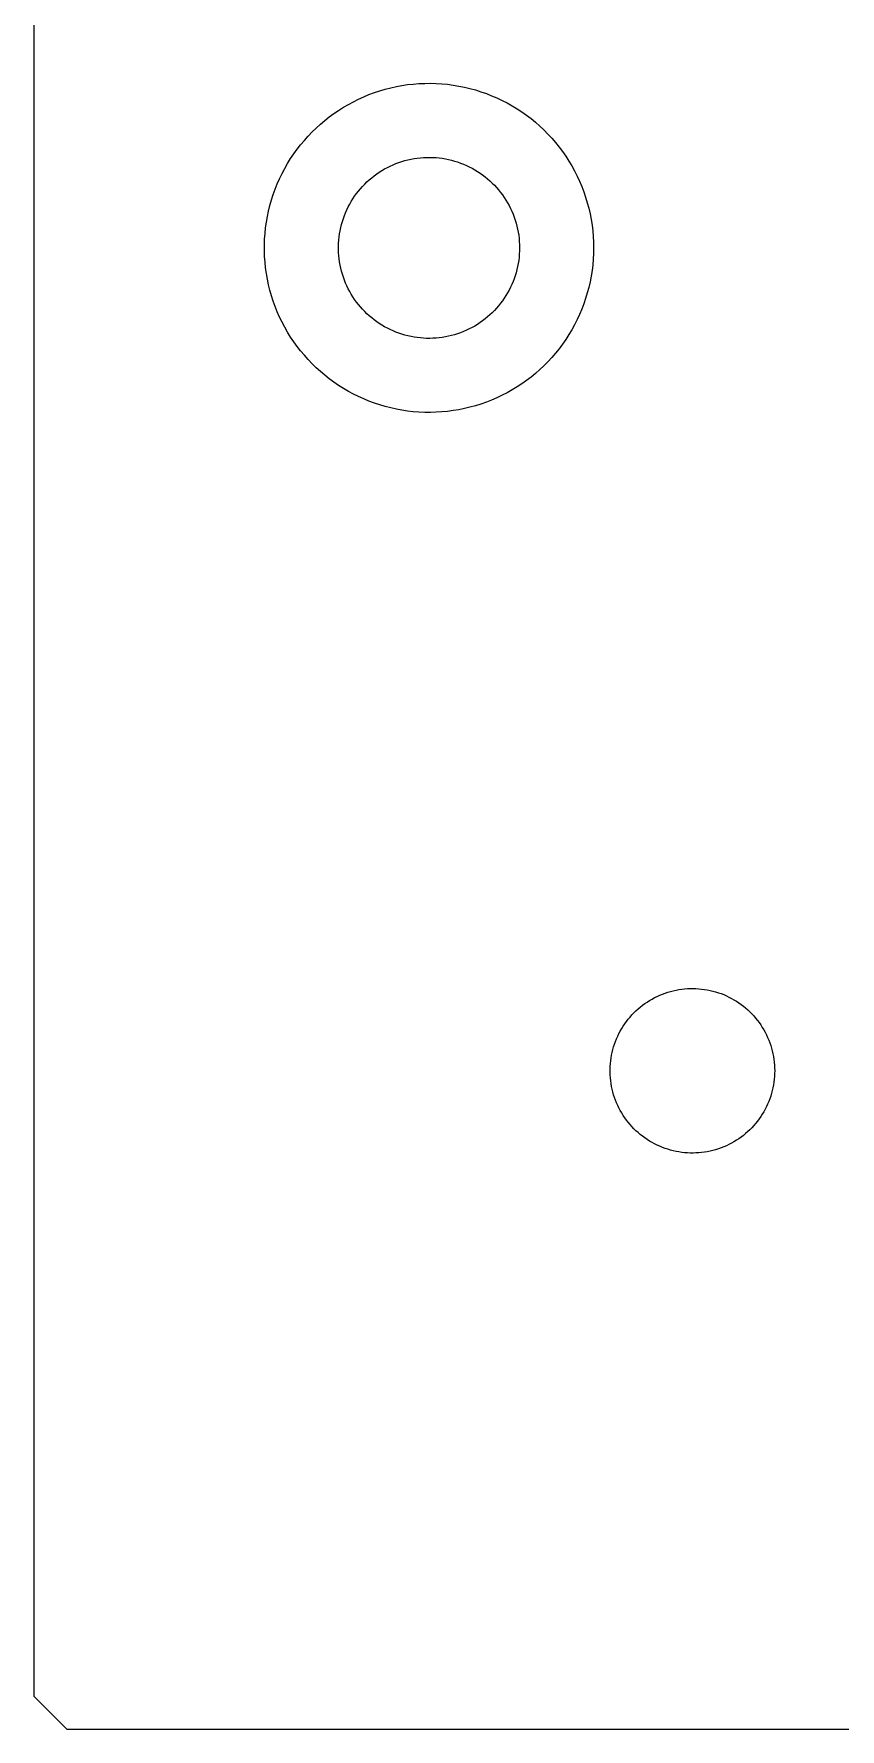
# Model space of a CAD drawing. Header units: millimetres. Extents: x 1003 to 1209, y 36 to 242.
# Drawn here: x 1003 to 1027.5, y 36.3 to 87.8 of the extents above; entities that cross this region are included whole.
import ezdxf

# ---------------------------------------------------------------- set-up
doc = ezdxf.new("R2010")
doc.units = ezdxf.units.MM
doc.layers.add('Make2D$Visible$Curves', color=7, linetype='Continuous')

msp = doc.modelspace()

# ---------------------------------------------------------------- linework, layer by layer
at = {"layer": 'Make2D$Visible$Curves', "color": 7, "lineweight": -3}
for p, q in [((1003, 241.278), (1003, 37.278)), ((1013.34, 85.994), (1013.505, 86.049)), ((1013.505, 86.049), (1013.671, 86.098)), ((1013.671, 86.098), (1013.839, 86.141)), ((1013.839, 86.141), (1014.009, 86.179)), ((1014.009, 86.179), (1014.179, 86.21)), ((1014.179, 86.21), (1014.351, 86.236)), ((1014.351, 86.236), (1014.523, 86.255)), ((1014.523, 86.255), (1014.696, 86.269)), ((1014.696, 86.269), (1014.87, 86.276)), ((1014.87, 86.276), (1015.043, 86.278)), ((1015.043, 86.278), (1015.217, 86.273)), ((1015.217, 86.273), (1015.39, 86.263)), ((1015.39, 86.263), (1015.563, 86.246)), ((1015.563, 86.246), (1015.735, 86.224)), ((1015.735, 86.224), (1015.906, 86.195)), ((1015.906, 86.195), (1016.076, 86.161)), ((1016.076, 86.161), (1016.245, 86.12)), ((1016.245, 86.12), (1016.412, 86.074)), ((1016.412, 86.074), (1016.578, 86.022)), ((1016.578, 86.022), (1016.742, 85.965)), ((1012.254, 85.456), (1012.4, 85.549)), ((1012.4, 85.549), (1012.55, 85.637)), ((1012.55, 85.637), (1012.703, 85.719)), ((1012.703, 85.719), (1012.859, 85.796)), ((1012.859, 85.796), (1013.017, 85.868)), ((1013.017, 85.868), (1013.177, 85.934)), ((1013.177, 85.934), (1013.34, 85.994)), ((1016.742, 85.965), (1016.903, 85.901)), ((1016.903, 85.901), (1017.063, 85.833)), ((1017.063, 85.833), (1017.22, 85.758)), ((1017.22, 85.758), (1017.374, 85.679)), ((1017.374, 85.679), (1017.525, 85.594)), ((1017.525, 85.594), (1017.673, 85.503)), ((1017.673, 85.503), (1017.818, 85.408)), ((1011.573, 84.919), (1011.702, 85.036)), ((1011.702, 85.036), (1011.834, 85.148)), ((1011.834, 85.148), (1011.971, 85.256)), ((1011.971, 85.256), (1012.11, 85.358)), ((1012.11, 85.358), (1012.254, 85.456)), ((1017.818, 85.408), (1017.96, 85.308)), ((1017.96, 85.308), (1018.098, 85.203)), ((1018.098, 85.203), (1018.232, 85.093)), ((1018.232, 85.093), (1018.363, 84.978)), ((1018.363, 84.978), (1018.489, 84.859)), ((1011.102, 84.41), (1011.214, 84.543)), ((1011.214, 84.543), (1011.329, 84.673)), ((1011.329, 84.673), (1011.449, 84.798)), ((1011.449, 84.798), (1011.573, 84.919)), ((1018.489, 84.859), (1018.611, 84.736)), ((1018.611, 84.736), (1018.729, 84.609)), ((1018.729, 84.609), (1018.843, 84.477)), ((1018.843, 84.477), (1018.951, 84.342)), ((1010.706, 83.84), (1010.798, 83.988)), ((1010.798, 83.988), (1010.895, 84.132)), ((1010.895, 84.132), (1010.996, 84.273)), ((1010.996, 84.273), (1011.102, 84.41)), ((1014.269, 83.929), (1014.362, 83.953)), ((1014.362, 83.953), (1014.455, 83.973)), ((1014.455, 83.973), (1014.549, 83.991)), ((1014.549, 83.991), (1014.643, 84.005)), ((1014.643, 84.005), (1014.738, 84.015)), ((1014.738, 84.015), (1014.833, 84.023)), ((1014.833, 84.023), (1014.928, 84.027)), ((1014.928, 84.027), (1015.024, 84.028)), ((1015.024, 84.028), (1015.119, 84.025)), ((1015.119, 84.025), (1015.215, 84.02)), ((1015.215, 84.02), (1015.31, 84.01)), ((1015.31, 84.01), (1015.404, 83.998)), ((1015.404, 83.998), (1015.498, 83.982)), ((1015.498, 83.982), (1015.592, 83.963)), ((1015.592, 83.963), (1015.685, 83.941)), ((1018.951, 84.342), (1019.055, 84.203)), ((1019.055, 84.203), (1019.154, 84.06)), ((1019.154, 84.06), (1019.248, 83.914)), ((1010.463, 83.38), (1010.539, 83.536)), ((1010.539, 83.536), (1010.62, 83.69)), ((1010.62, 83.69), (1010.706, 83.84)), ((1013.259, 83.407), (1013.334, 83.466)), ((1013.334, 83.466), (1013.411, 83.522)), ((1013.411, 83.522), (1013.49, 83.576)), ((1013.49, 83.576), (1013.57, 83.627)), ((1013.57, 83.627), (1013.653, 83.675)), ((1013.653, 83.675), (1013.737, 83.721)), ((1013.737, 83.721), (1013.822, 83.763)), ((1013.822, 83.763), (1013.909, 83.802)), ((1013.909, 83.802), (1013.997, 83.839)), ((1013.997, 83.839), (1014.087, 83.872)), ((1014.087, 83.872), (1014.177, 83.902)), ((1014.177, 83.902), (1014.269, 83.929)), ((1015.685, 83.941), (1015.777, 83.916)), ((1015.777, 83.916), (1015.868, 83.887)), ((1015.868, 83.887), (1015.958, 83.856)), ((1015.958, 83.856), (1016.047, 83.821)), ((1016.047, 83.821), (1016.134, 83.783)), ((1016.134, 83.783), (1016.221, 83.742)), ((1016.221, 83.742), (1016.306, 83.698)), ((1016.306, 83.698), (1016.389, 83.652)), ((1016.389, 83.652), (1016.47, 83.602)), ((1016.47, 83.602), (1016.55, 83.549)), ((1016.55, 83.549), (1016.628, 83.494)), ((1016.628, 83.494), (1016.704, 83.436)), ((1016.704, 83.436), (1016.778, 83.376)), ((1019.248, 83.914), (1019.337, 83.765)), ((1019.337, 83.765), (1019.421, 83.613)), ((1019.421, 83.613), (1019.499, 83.459)), ((1019.499, 83.459), (1019.572, 83.301)), ((1010.269, 82.897), (1010.328, 83.06)), ((1010.328, 83.06), (1010.393, 83.221)), ((1010.393, 83.221), (1010.463, 83.38)), ((1012.742, 82.848), (1012.798, 82.925)), ((1012.798, 82.925), (1012.856, 83.001)), ((1012.856, 83.001), (1012.917, 83.074)), ((1012.917, 83.074), (1012.981, 83.145)), ((1012.981, 83.145), (1013.047, 83.214)), ((1013.047, 83.214), (1013.115, 83.281)), ((1013.115, 83.281), (1013.186, 83.345)), ((1013.186, 83.345), (1013.259, 83.407)), ((1016.778, 83.376), (1016.85, 83.313)), ((1016.85, 83.313), (1016.919, 83.248)), ((1016.919, 83.248), (1016.986, 83.18)), ((1016.986, 83.18), (1017.051, 83.11)), ((1017.051, 83.11), (1017.113, 83.037)), ((1017.113, 83.037), (1017.173, 82.963)), ((1017.173, 82.963), (1017.23, 82.887)), ((1019.572, 83.301), (1019.64, 83.141)), ((1019.64, 83.141), (1019.702, 82.979)), ((1019.702, 82.979), (1019.758, 82.815)), ((1010.127, 82.397), (1010.169, 82.565)), ((1010.169, 82.565), (1010.216, 82.732)), ((1010.216, 82.732), (1010.269, 82.897)), ((1012.466, 82.347), (1012.505, 82.434)), ((1012.505, 82.434), (1012.546, 82.52)), ((1012.546, 82.52), (1012.591, 82.604)), ((1012.591, 82.604), (1012.639, 82.687)), ((1012.639, 82.687), (1012.689, 82.768)), ((1012.689, 82.768), (1012.742, 82.848)), ((1017.23, 82.887), (1017.285, 82.808)), ((1017.285, 82.808), (1017.337, 82.728)), ((1017.337, 82.728), (1017.386, 82.646)), ((1017.386, 82.646), (1017.432, 82.562)), ((1017.432, 82.562), (1017.475, 82.477)), ((1017.475, 82.477), (1017.515, 82.391)), ((1019.758, 82.815), (1019.808, 82.649)), ((1019.808, 82.649), (1019.853, 82.481)), ((1019.853, 82.481), (1019.892, 82.312)), ((1010.037, 81.884), (1010.061, 82.056)), ((1010.061, 82.056), (1010.091, 82.227)), ((1010.091, 82.227), (1010.127, 82.397)), ((1012.3, 81.8), (1012.32, 81.893)), ((1012.32, 81.893), (1012.343, 81.986)), ((1012.343, 81.986), (1012.369, 82.078)), ((1012.369, 82.078), (1012.398, 82.169)), ((1012.398, 82.169), (1012.431, 82.258)), ((1012.431, 82.258), (1012.466, 82.347)), ((1017.515, 82.391), (1017.552, 82.303)), ((1017.552, 82.303), (1017.586, 82.214)), ((1017.586, 82.214), (1017.617, 82.123)), ((1017.617, 82.123), (1017.645, 82.032)), ((1017.645, 82.032), (1017.669, 81.94)), ((1017.669, 81.94), (1017.691, 81.847)), ((1019.892, 82.312), (1019.925, 82.141)), ((1019.925, 82.141), (1019.952, 81.97)), ((1019.952, 81.97), (1019.973, 81.798)), ((1010.001, 81.365), (1010.007, 81.538)), ((1010.007, 81.538), (1010.019, 81.711)), ((1010.019, 81.711), (1010.037, 81.884)), ((1012.25, 81.326), (1012.254, 81.421)), ((1012.254, 81.421), (1012.26, 81.516)), ((1012.26, 81.516), (1012.27, 81.611)), ((1012.27, 81.611), (1012.283, 81.706)), ((1012.283, 81.706), (1012.3, 81.8)), ((1017.691, 81.847), (1017.709, 81.753)), ((1017.709, 81.753), (1017.724, 81.659)), ((1017.724, 81.659), (1017.735, 81.564)), ((1017.735, 81.564), (1017.743, 81.469)), ((1017.743, 81.469), (1017.748, 81.373)), ((1017.748, 81.373), (1017.75, 81.278)), ((1019.973, 81.798), (1019.988, 81.625)), ((1019.988, 81.625), (1019.997, 81.451)), ((1019.997, 81.451), (1020, 81.278)), ((1010.001, 81.191), (1010.001, 81.365)), ((1010.007, 81.018), (1010.001, 81.191)), ((1010.019, 80.845), (1010.007, 81.018)), ((1012.25, 81.23), (1012.25, 81.326)), ((1012.254, 81.135), (1012.25, 81.23)), ((1012.26, 81.04), (1012.254, 81.135)), ((1012.27, 80.945), (1012.26, 81.04)), ((1012.283, 80.85), (1012.27, 80.945)), ((1017.724, 80.897), (1017.709, 80.803)), ((1017.735, 80.992), (1017.724, 80.897)), ((1017.743, 81.087), (1017.735, 80.992)), ((1017.748, 81.183), (1017.743, 81.087)), ((1017.75, 81.278), (1017.748, 81.183)), ((1019.988, 80.931), (1019.973, 80.758)), ((1019.997, 81.104), (1019.988, 80.931)), ((1020, 81.278), (1019.997, 81.104)), ((1010.037, 80.672), (1010.019, 80.845)), ((1010.061, 80.5), (1010.037, 80.672)), ((1010.091, 80.329), (1010.061, 80.5)), ((1012.3, 80.756), (1012.283, 80.85)), ((1012.32, 80.663), (1012.3, 80.756)), ((1012.343, 80.57), (1012.32, 80.663)), ((1012.369, 80.478), (1012.343, 80.57)), ((1012.398, 80.387), (1012.369, 80.478)), ((1012.431, 80.298), (1012.398, 80.387)), ((1017.586, 80.342), (1017.552, 80.253)), ((1017.617, 80.433), (1017.586, 80.342)), ((1017.645, 80.524), (1017.617, 80.433)), ((1017.669, 80.616), (1017.645, 80.524)), ((1017.691, 80.709), (1017.669, 80.616)), ((1017.709, 80.803), (1017.691, 80.709)), ((1019.925, 80.414), (1019.892, 80.244)), ((1019.952, 80.586), (1019.925, 80.414)), ((1019.973, 80.758), (1019.952, 80.586)), ((1010.127, 80.159), (1010.091, 80.329)), ((1010.169, 79.991), (1010.127, 80.159)), ((1010.216, 79.824), (1010.169, 79.991)), ((1012.466, 80.209), (1012.431, 80.298)), ((1012.505, 80.122), (1012.466, 80.209)), ((1012.546, 80.036), (1012.505, 80.122)), ((1012.591, 79.951), (1012.546, 80.036)), ((1012.639, 79.869), (1012.591, 79.951)), ((1012.689, 79.788), (1012.639, 79.869)), ((1017.337, 79.828), (1017.285, 79.748)), ((1017.386, 79.91), (1017.337, 79.828)), ((1017.432, 79.993), (1017.386, 79.91)), ((1017.475, 80.079), (1017.432, 79.993)), ((1017.515, 80.165), (1017.475, 80.079)), ((1017.552, 80.253), (1017.515, 80.165)), ((1019.808, 79.907), (1019.758, 79.741)), ((1019.853, 80.075), (1019.808, 79.907)), ((1019.892, 80.244), (1019.853, 80.075)), ((1010.269, 79.659), (1010.216, 79.824)), ((1010.328, 79.496), (1010.269, 79.659)), ((1010.393, 79.335), (1010.328, 79.496)), ((1010.463, 79.176), (1010.393, 79.335)), ((1012.742, 79.708), (1012.689, 79.788)), ((1012.798, 79.631), (1012.742, 79.708)), ((1012.856, 79.555), (1012.798, 79.631)), ((1012.917, 79.482), (1012.856, 79.555)), ((1012.981, 79.411), (1012.917, 79.482)), ((1013.047, 79.342), (1012.981, 79.411)), ((1013.115, 79.275), (1013.047, 79.342)), ((1016.986, 79.376), (1016.919, 79.308)), ((1017.051, 79.446), (1016.986, 79.376)), ((1017.113, 79.518), (1017.051, 79.446)), ((1017.173, 79.593), (1017.113, 79.518)), ((1017.23, 79.669), (1017.173, 79.593)), ((1017.285, 79.748), (1017.23, 79.669)), ((1019.64, 79.415), (1019.572, 79.255)), ((1019.702, 79.577), (1019.64, 79.415)), ((1019.758, 79.741), (1019.702, 79.577)), ((1010.539, 79.02), (1010.463, 79.176)), ((1010.62, 78.866), (1010.539, 79.02)), ((1010.706, 78.716), (1010.62, 78.866)), ((1013.186, 79.211), (1013.115, 79.275)), ((1013.259, 79.149), (1013.186, 79.211)), ((1013.334, 79.09), (1013.259, 79.149)), ((1013.411, 79.034), (1013.334, 79.09)), ((1013.49, 78.98), (1013.411, 79.034)), ((1013.57, 78.929), (1013.49, 78.98)), ((1013.653, 78.881), (1013.57, 78.929)), ((1013.737, 78.835), (1013.653, 78.881)), ((1013.822, 78.793), (1013.737, 78.835)), ((1016.221, 78.814), (1016.134, 78.773)), ((1016.306, 78.858), (1016.221, 78.814)), ((1016.389, 78.904), (1016.306, 78.858)), ((1016.47, 78.954), (1016.389, 78.904)), ((1016.55, 79.006), (1016.47, 78.954)), ((1016.628, 79.062), (1016.55, 79.006)), ((1016.704, 79.119), (1016.628, 79.062)), ((1016.778, 79.18), (1016.704, 79.119)), ((1016.85, 79.243), (1016.778, 79.18)), ((1016.919, 79.308), (1016.85, 79.243)), ((1019.421, 78.943), (1019.337, 78.79)), ((1019.499, 79.097), (1019.421, 78.943)), ((1019.572, 79.255), (1019.499, 79.097)), ((1010.798, 78.568), (1010.706, 78.716)), ((1010.895, 78.424), (1010.798, 78.568)), ((1010.996, 78.283), (1010.895, 78.424)), ((1011.102, 78.146), (1010.996, 78.283)), ((1013.909, 78.754), (1013.822, 78.793)), ((1013.997, 78.717), (1013.909, 78.754)), ((1014.087, 78.684), (1013.997, 78.717)), ((1014.177, 78.654), (1014.087, 78.684)), ((1014.269, 78.627), (1014.177, 78.654)), ((1014.362, 78.603), (1014.269, 78.627)), ((1014.455, 78.583), (1014.362, 78.603)), ((1014.549, 78.565), (1014.455, 78.583)), ((1014.643, 78.551), (1014.549, 78.565)), ((1014.738, 78.54), (1014.643, 78.551)), ((1014.833, 78.533), (1014.738, 78.54)), ((1014.928, 78.529), (1014.833, 78.533)), ((1015.024, 78.528), (1014.928, 78.529)), ((1015.119, 78.531), (1015.024, 78.528)), ((1015.215, 78.536), (1015.119, 78.531)), ((1015.31, 78.545), (1015.215, 78.536)), ((1015.404, 78.558), (1015.31, 78.545)), ((1015.498, 78.573), (1015.404, 78.558)), ((1015.592, 78.592), (1015.498, 78.573)), ((1015.685, 78.615), (1015.592, 78.592)), ((1015.777, 78.64), (1015.685, 78.615)), ((1015.868, 78.669), (1015.777, 78.64)), ((1015.958, 78.7), (1015.868, 78.669)), ((1016.047, 78.735), (1015.958, 78.7)), ((1016.134, 78.773), (1016.047, 78.735)), ((1019.055, 78.353), (1018.951, 78.214)), ((1019.154, 78.496), (1019.055, 78.353)), ((1019.248, 78.641), (1019.154, 78.496)), ((1019.337, 78.79), (1019.248, 78.641)), ((1011.214, 78.013), (1011.102, 78.146)), ((1011.329, 77.883), (1011.214, 78.013)), ((1011.449, 77.758), (1011.329, 77.883)), ((1018.611, 77.82), (1018.489, 77.697)), ((1018.729, 77.947), (1018.611, 77.82)), ((1018.843, 78.079), (1018.729, 77.947)), ((1018.951, 78.214), (1018.843, 78.079)), ((1011.573, 77.637), (1011.449, 77.758)), ((1011.702, 77.52), (1011.573, 77.637)), ((1011.834, 77.408), (1011.702, 77.52)), ((1011.971, 77.3), (1011.834, 77.408)), ((1012.11, 77.197), (1011.971, 77.3)), ((1018.098, 77.353), (1017.96, 77.248)), ((1018.232, 77.463), (1018.098, 77.353)), ((1018.363, 77.578), (1018.232, 77.463)), ((1018.489, 77.697), (1018.363, 77.578)), ((1012.254, 77.1), (1012.11, 77.197)), ((1012.4, 77.007), (1012.254, 77.1)), ((1012.55, 76.919), (1012.4, 77.007)), ((1012.703, 76.837), (1012.55, 76.919)), ((1012.859, 76.76), (1012.703, 76.837)), ((1013.017, 76.688), (1012.859, 76.76)), ((1017.22, 76.798), (1017.063, 76.723)), ((1017.374, 76.877), (1017.22, 76.798)), ((1017.525, 76.962), (1017.374, 76.877)), ((1017.673, 77.053), (1017.525, 76.962)), ((1017.818, 77.148), (1017.673, 77.053)), ((1017.96, 77.248), (1017.818, 77.148)), ((1013.177, 76.622), (1013.017, 76.688)), ((1013.34, 76.562), (1013.177, 76.622)), ((1013.505, 76.507), (1013.34, 76.562)), ((1013.671, 76.458), (1013.505, 76.507)), ((1013.839, 76.415), (1013.671, 76.458)), ((1014.009, 76.377), (1013.839, 76.415)), ((1014.179, 76.346), (1014.009, 76.377)), ((1014.351, 76.32), (1014.179, 76.346)), ((1014.523, 76.301), (1014.351, 76.32)), ((1014.696, 76.287), (1014.523, 76.301)), ((1014.87, 76.28), (1014.696, 76.287)), ((1015.043, 76.278), (1014.87, 76.28)), ((1015.217, 76.283), (1015.043, 76.278)), ((1015.39, 76.293), (1015.217, 76.283)), ((1015.563, 76.31), (1015.39, 76.293)), ((1015.735, 76.332), (1015.563, 76.31)), ((1015.906, 76.361), (1015.735, 76.332)), ((1016.076, 76.395), (1015.906, 76.361)), ((1016.245, 76.435), (1016.076, 76.395)), ((1016.412, 76.482), (1016.245, 76.435)), ((1016.578, 76.534), (1016.412, 76.482)), ((1016.742, 76.591), (1016.578, 76.534)), ((1016.903, 76.654), (1016.742, 76.591)), ((1017.063, 76.723), (1016.903, 76.654)), ((1022.42, 58.71), (1022.504, 58.728)), ((1022.504, 58.728), (1022.59, 58.744)), ((1022.59, 58.744), (1022.675, 58.757)), ((1022.675, 58.757), (1022.762, 58.767)), ((1022.762, 58.767), (1022.848, 58.773)), ((1022.848, 58.773), (1022.935, 58.777)), ((1022.935, 58.777), (1023.022, 58.778)), ((1023.022, 58.778), (1023.108, 58.776)), ((1023.108, 58.776), (1023.195, 58.77)), ((1023.195, 58.77), (1023.281, 58.762)), ((1023.281, 58.762), (1023.367, 58.751)), ((1023.367, 58.751), (1023.453, 58.737)), ((1023.453, 58.737), (1023.538, 58.719)), ((1023.538, 58.719), (1023.623, 58.699)), ((1021.351, 58.157), (1021.417, 58.213)), ((1021.417, 58.213), (1021.485, 58.267)), ((1021.485, 58.267), (1021.555, 58.318)), ((1021.555, 58.318), (1021.627, 58.367)), ((1021.627, 58.367), (1021.7, 58.414)), ((1021.7, 58.414), (1021.775, 58.457)), ((1021.775, 58.457), (1021.852, 58.499)), ((1021.852, 58.499), (1021.929, 58.537)), ((1021.929, 58.537), (1022.008, 58.573)), ((1022.008, 58.573), (1022.089, 58.606)), ((1022.089, 58.606), (1022.17, 58.636)), ((1022.17, 58.636), (1022.252, 58.664)), ((1022.252, 58.664), (1022.336, 58.688)), ((1022.336, 58.688), (1022.42, 58.71)), ((1023.623, 58.699), (1023.706, 58.676)), ((1023.706, 58.676), (1023.789, 58.65)), ((1023.789, 58.65), (1023.871, 58.621)), ((1023.871, 58.621), (1023.952, 58.59)), ((1023.952, 58.59), (1024.031, 58.555)), ((1024.031, 58.555), (1024.11, 58.518)), ((1024.11, 58.518), (1024.187, 58.478)), ((1024.187, 58.478), (1024.263, 58.436)), ((1024.263, 58.436), (1024.337, 58.391)), ((1024.337, 58.391), (1024.409, 58.343)), ((1024.409, 58.343), (1024.48, 58.293)), ((1024.48, 58.293), (1024.549, 58.24)), ((1024.549, 58.24), (1024.616, 58.185)), ((1020.899, 57.633), (1020.947, 57.705)), ((1020.947, 57.705), (1020.998, 57.775)), ((1020.998, 57.775), (1021.051, 57.844)), ((1021.051, 57.844), (1021.107, 57.911)), ((1021.107, 57.911), (1021.165, 57.975)), ((1021.165, 57.975), (1021.225, 58.038)), ((1021.225, 58.038), (1021.287, 58.099)), ((1021.287, 58.099), (1021.351, 58.157)), ((1024.616, 58.185), (1024.681, 58.128)), ((1024.681, 58.128), (1024.745, 58.069)), ((1024.745, 58.069), (1024.806, 58.007)), ((1024.806, 58.007), (1024.865, 57.943)), ((1024.865, 57.943), (1024.921, 57.878)), ((1024.921, 57.878), (1024.976, 57.81)), ((1024.976, 57.81), (1025.028, 57.74)), ((1025.028, 57.74), (1025.077, 57.669)), ((1020.635, 57.088), (1020.664, 57.169)), ((1020.664, 57.169), (1020.697, 57.25)), ((1020.697, 57.25), (1020.732, 57.329)), ((1020.732, 57.329), (1020.77, 57.407)), ((1020.77, 57.407), (1020.81, 57.484)), ((1020.81, 57.484), (1020.853, 57.559)), ((1020.853, 57.559), (1020.899, 57.633)), ((1025.077, 57.669), (1025.124, 57.596)), ((1025.124, 57.596), (1025.169, 57.522)), ((1025.169, 57.522), (1025.211, 57.446)), ((1025.211, 57.446), (1025.25, 57.368)), ((1025.25, 57.368), (1025.286, 57.29)), ((1025.286, 57.29), (1025.32, 57.21)), ((1025.32, 57.21), (1025.351, 57.128)), ((1020.518, 56.581), (1020.53, 56.667)), ((1020.53, 56.667), (1020.545, 56.752)), ((1020.545, 56.752), (1020.563, 56.837)), ((1020.563, 56.837), (1020.584, 56.922)), ((1020.584, 56.922), (1020.608, 57.005)), ((1020.608, 57.005), (1020.635, 57.088)), ((1025.351, 57.128), (1025.379, 57.046)), ((1025.379, 57.046), (1025.404, 56.963)), ((1025.404, 56.963), (1025.427, 56.879)), ((1025.427, 56.879), (1025.446, 56.795)), ((1025.446, 56.795), (1025.462, 56.71)), ((1025.462, 56.71), (1025.476, 56.624)), ((1020.5, 56.321), (1020.503, 56.408)), ((1020.5, 56.235), (1020.5, 56.321)), ((1020.503, 56.148), (1020.5, 56.235)), ((1020.503, 56.408), (1020.509, 56.495)), ((1020.509, 56.061), (1020.503, 56.148)), ((1020.509, 56.495), (1020.518, 56.581)), ((1025.476, 56.624), (1025.486, 56.538)), ((1025.486, 56.538), (1025.494, 56.451)), ((1025.494, 56.451), (1025.498, 56.365)), ((1025.498, 56.191), (1025.494, 56.105)), ((1025.498, 56.365), (1025.5, 56.278)), ((1025.5, 56.278), (1025.498, 56.191)), ((1020.518, 55.975), (1020.509, 56.061)), ((1020.53, 55.889), (1020.518, 55.975)), ((1020.545, 55.804), (1020.53, 55.889)), ((1020.563, 55.719), (1020.545, 55.804)), ((1020.584, 55.634), (1020.563, 55.719)), ((1020.608, 55.551), (1020.584, 55.634)), ((1025.427, 55.676), (1025.404, 55.593)), ((1025.446, 55.761), (1025.427, 55.676)), ((1025.462, 55.846), (1025.446, 55.761)), ((1025.476, 55.932), (1025.462, 55.846)), ((1025.486, 56.018), (1025.476, 55.932)), ((1025.494, 56.105), (1025.486, 56.018)), ((1020.635, 55.468), (1020.608, 55.551)), ((1020.664, 55.387), (1020.635, 55.468)), ((1020.697, 55.306), (1020.664, 55.387)), ((1020.732, 55.227), (1020.697, 55.306)), ((1020.77, 55.149), (1020.732, 55.227)), ((1020.81, 55.072), (1020.77, 55.149)), ((1025.211, 55.11), (1025.169, 55.034)), ((1025.25, 55.188), (1025.211, 55.11)), ((1025.286, 55.266), (1025.25, 55.188)), ((1025.32, 55.346), (1025.286, 55.266)), ((1025.351, 55.427), (1025.32, 55.346)), ((1025.379, 55.51), (1025.351, 55.427)), ((1025.404, 55.593), (1025.379, 55.51)), ((1020.853, 54.997), (1020.81, 55.072)), ((1020.899, 54.923), (1020.853, 54.997)), ((1020.947, 54.851), (1020.899, 54.923)), ((1020.998, 54.781), (1020.947, 54.851)), ((1021.051, 54.712), (1020.998, 54.781)), ((1021.107, 54.645), (1021.051, 54.712)), ((1021.165, 54.581), (1021.107, 54.645)), ((1024.865, 54.613), (1024.806, 54.549)), ((1024.921, 54.678), (1024.865, 54.613)), ((1024.976, 54.746), (1024.921, 54.678)), ((1025.028, 54.816), (1024.976, 54.746)), ((1025.077, 54.887), (1025.028, 54.816)), ((1025.124, 54.96), (1025.077, 54.887)), ((1025.169, 55.034), (1025.124, 54.96)), ((1021.225, 54.518), (1021.165, 54.581)), ((1021.287, 54.457), (1021.225, 54.518)), ((1021.351, 54.399), (1021.287, 54.457)), ((1021.417, 54.343), (1021.351, 54.399)), ((1021.485, 54.289), (1021.417, 54.343)), ((1021.555, 54.238), (1021.485, 54.289)), ((1021.627, 54.189), (1021.555, 54.238)), ((1021.7, 54.142), (1021.627, 54.189)), ((1021.775, 54.099), (1021.7, 54.142)), ((1021.852, 54.057), (1021.775, 54.099)), ((1024.187, 54.078), (1024.11, 54.038)), ((1024.263, 54.12), (1024.187, 54.078)), ((1024.337, 54.165), (1024.263, 54.12)), ((1024.409, 54.213), (1024.337, 54.165)), ((1024.48, 54.263), (1024.409, 54.213)), ((1024.549, 54.316), (1024.48, 54.263)), ((1024.616, 54.371), (1024.549, 54.316)), ((1024.681, 54.428), (1024.616, 54.371)), ((1024.745, 54.487), (1024.681, 54.428)), ((1024.806, 54.549), (1024.745, 54.487)), ((1021.929, 54.019), (1021.852, 54.057)), ((1022.008, 53.983), (1021.929, 54.019)), ((1022.089, 53.95), (1022.008, 53.983)), ((1022.17, 53.92), (1022.089, 53.95)), ((1022.252, 53.892), (1022.17, 53.92)), ((1022.336, 53.868), (1022.252, 53.892)), ((1022.42, 53.846), (1022.336, 53.868)), ((1022.504, 53.828), (1022.42, 53.846)), ((1022.59, 53.812), (1022.504, 53.828)), ((1022.675, 53.799), (1022.59, 53.812)), ((1022.762, 53.789), (1022.675, 53.799)), ((1022.848, 53.783), (1022.762, 53.789)), ((1022.935, 53.779), (1022.848, 53.783)), ((1023.022, 53.778), (1022.935, 53.779)), ((1023.108, 53.78), (1023.022, 53.778)), ((1023.195, 53.786), (1023.108, 53.78)), ((1023.281, 53.794), (1023.195, 53.786)), ((1023.367, 53.805), (1023.281, 53.794)), ((1023.453, 53.819), (1023.367, 53.805)), ((1023.538, 53.837), (1023.453, 53.819)), ((1023.623, 53.857), (1023.538, 53.837)), ((1023.706, 53.88), (1023.623, 53.857)), ((1023.789, 53.906), (1023.706, 53.88)), ((1023.871, 53.935), (1023.789, 53.906)), ((1023.952, 53.966), (1023.871, 53.935)), ((1024.031, 54.001), (1023.952, 53.966)), ((1024.11, 54.038), (1024.031, 54.001)), ((1003, 37.278), (1004, 36.278)), ((1004, 36.278), (1208, 36.278))]:
    msp.add_line(p, q, dxfattribs=at)

doc.saveas('drawing.dxf')
